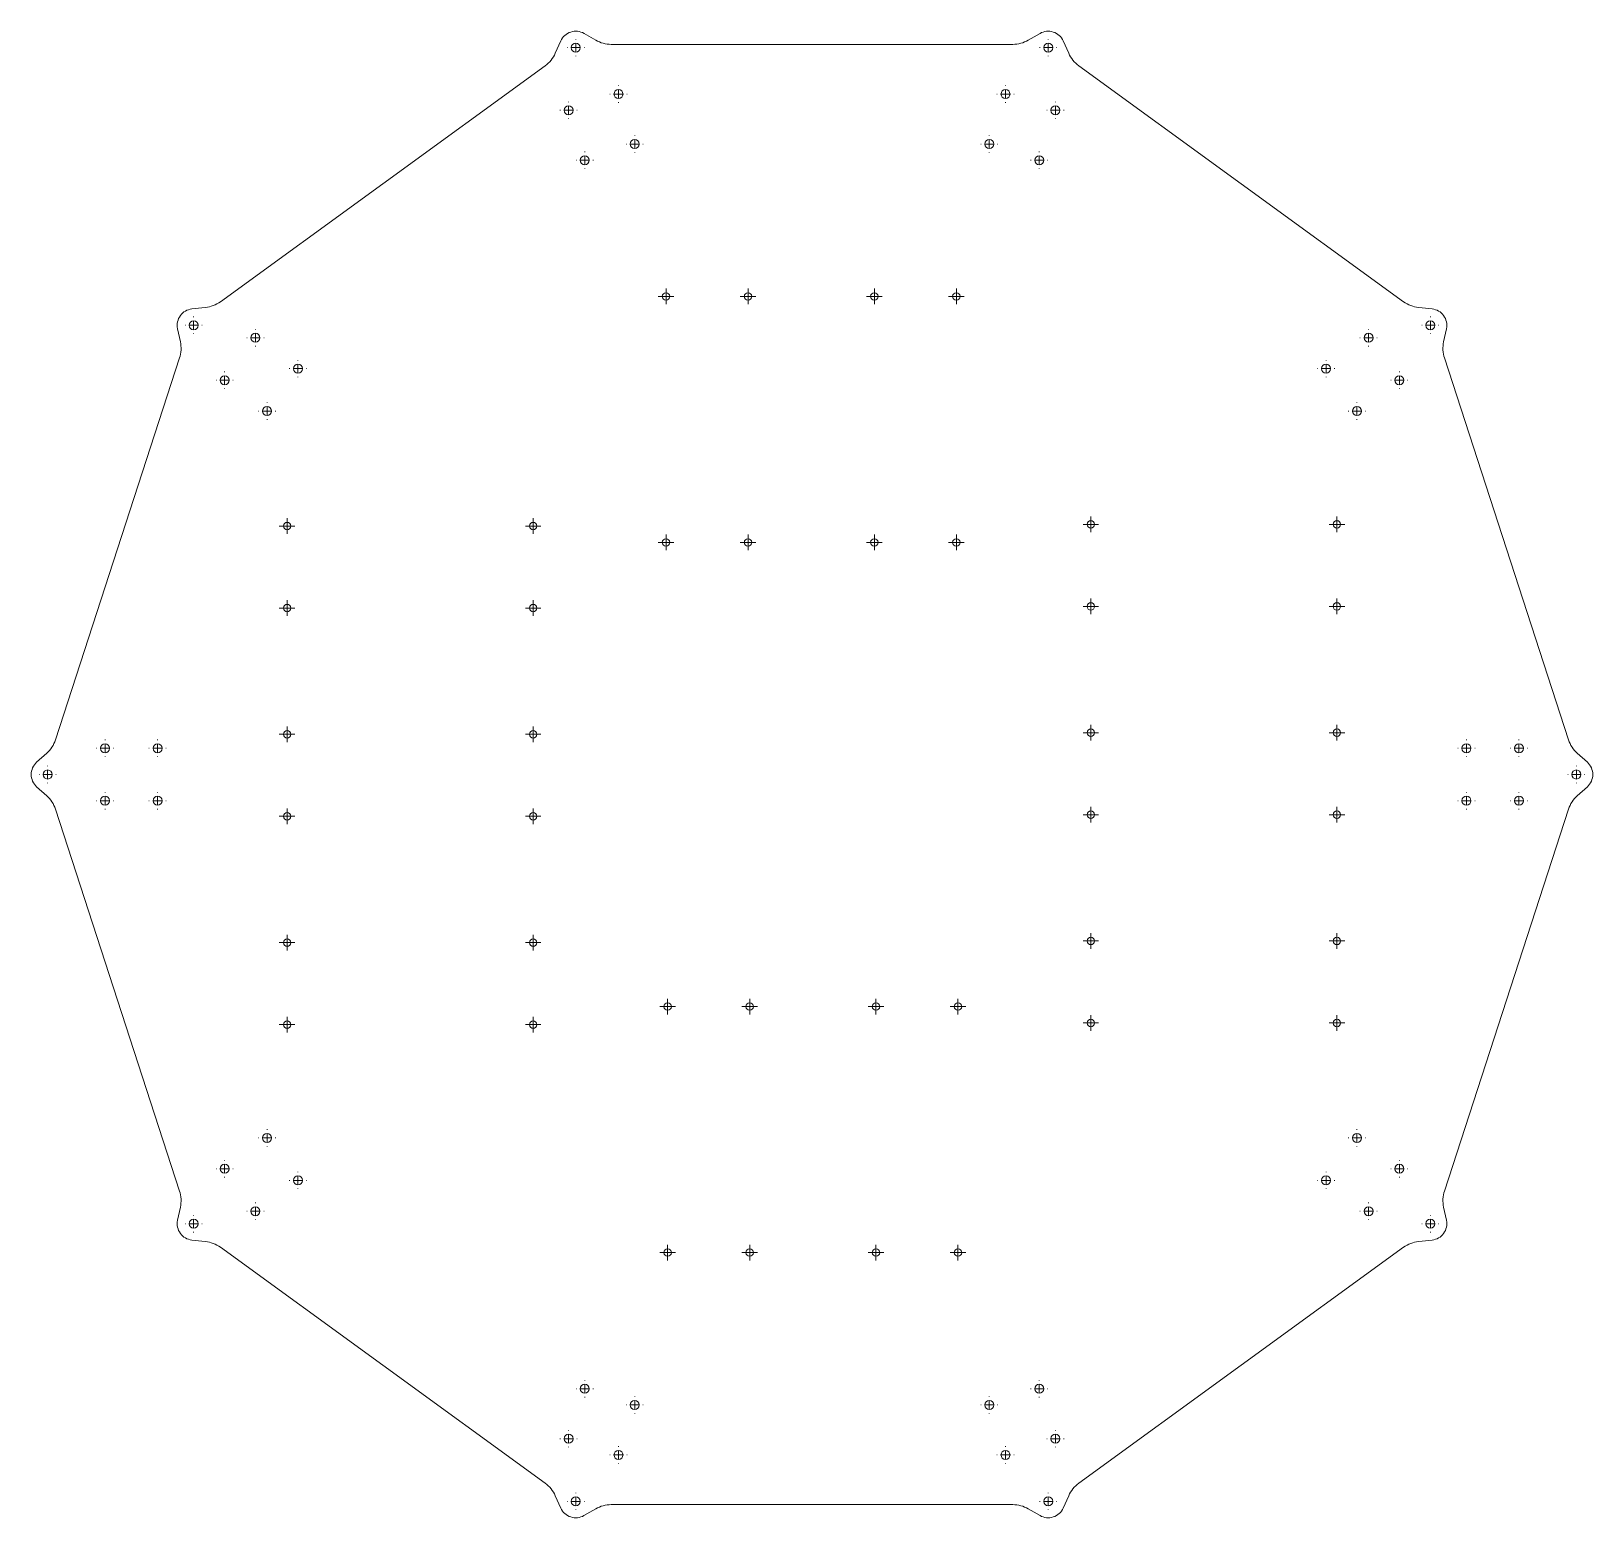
# Model space of a CAD drawing. Header units: millimetres. Extents: x 121 to 1073, y 28 to 935.
import ezdxf

# ---------------------------------------------------------------- set-up
doc = ezdxf.new("R2010")
doc.units = ezdxf.units.MM

# ---------------------------------------------------------------- blocks, each defined once
blk = doc.blocks.new('SW_CENTERMARKSYMBOL_0')
at = {"color": 0, "linetype": 'Continuous', "lineweight": 0}
for p, q in [((-5, 0), (-5.25, 0)), ((0, 0), (-2.5, 0)), ((0, 5), (0, 5.25)), ((0, 0), (0, 2.5)), ((0, 0), (0, -2.5)), ((0, 0), (2.5, 0)), ((5, 0), (5.25, 0)), ((0, -5), (0, -5.25))]:
    blk.add_line(p, q, dxfattribs=at)
blk = doc.blocks.new('SW_CENTERMARKSYMBOL_1')
at = {"color": 0, "linetype": 'Continuous', "lineweight": 0}
for p, q in [((-5, 0), (-5.25, 0)), ((0, 0), (-2.5, 0)), ((0, 5), (0, 5.25)), ((0, 0), (0, 2.5)), ((0, 0), (0, -2.5)), ((0, 0), (2.5, 0)), ((5, 0), (5.25, 0)), ((0, -5), (0, -5.25))]:
    blk.add_line(p, q, dxfattribs=at)
blk = doc.blocks.new('SW_CENTERMARKSYMBOL_2')
at = {"color": 0, "linetype": 'Continuous', "lineweight": 0}
for p, q in [((-5, 0), (-5.25, 0)), ((0, 0), (-2.5, 0)), ((0, 5), (0, 5.25)), ((0, 0), (0, 2.5)), ((0, 0), (0, -2.5)), ((0, 0), (2.5, 0)), ((5, 0), (5.25, 0)), ((0, -5), (0, -5.25))]:
    blk.add_line(p, q, dxfattribs=at)
blk = doc.blocks.new('SW_CENTERMARKSYMBOL_3')
at = {"color": 0, "linetype": 'Continuous', "lineweight": 0}
for p, q in [((-5, 0), (-5.25, 0)), ((0, 0), (-2.5, 0)), ((0, 5), (0, 5.25)), ((0, 0), (0, 2.5)), ((0, 0), (0, -2.5)), ((0, 0), (2.5, 0)), ((5, 0), (5.25, 0)), ((0, -5), (0, -5.25))]:
    blk.add_line(p, q, dxfattribs=at)
blk = doc.blocks.new('SW_CENTERMARKSYMBOL_4')
at = {"color": 0, "linetype": 'Continuous', "lineweight": 0}
for p, q in [((-5, 0), (-5.25, 0)), ((0, 0), (-2.5, 0)), ((0, 5), (0, 5.25)), ((0, 0), (0, 2.5)), ((0, 0), (0, -2.5)), ((0, 0), (2.5, 0)), ((5, 0), (5.25, 0)), ((0, -5), (0, -5.25))]:
    blk.add_line(p, q, dxfattribs=at)
blk = doc.blocks.new('SW_CENTERMARKSYMBOL_5')
at = {"color": 0, "linetype": 'Continuous', "lineweight": 0}
for p, q in [((-5, 0), (-5.25, 0)), ((0, 0), (-2.5, 0)), ((0, 5), (0, 5.25)), ((0, 0), (0, 2.5)), ((0, 0), (0, -2.5)), ((0, 0), (2.5, 0)), ((5, 0), (5.25, 0)), ((0, -5), (0, -5.25))]:
    blk.add_line(p, q, dxfattribs=at)
blk = doc.blocks.new('SW_CENTERMARKSYMBOL_6')
at = {"color": 0, "linetype": 'Continuous', "lineweight": 0}
for p, q in [((-5, 0), (-5.25, 0)), ((0, 0), (-2.5, 0)), ((0, 5), (0, 5.25)), ((0, 0), (0, 2.5)), ((0, 0), (0, -2.5)), ((0, 0), (2.5, 0)), ((5, 0), (5.25, 0)), ((0, -5), (0, -5.25))]:
    blk.add_line(p, q, dxfattribs=at)
blk = doc.blocks.new('SW_CENTERMARKSYMBOL_7')
at = {"color": 0, "linetype": 'Continuous', "lineweight": 0}
for p, q in [((-5, 0), (-5.25, 0)), ((0, 0), (-2.5, 0)), ((0, 5), (0, 5.25)), ((0, 0), (0, 2.5)), ((0, 0), (0, -2.5)), ((0, 0), (2.5, 0)), ((5, 0), (5.25, 0)), ((0, -5), (0, -5.25))]:
    blk.add_line(p, q, dxfattribs=at)
blk = doc.blocks.new('SW_CENTERMARKSYMBOL_8')
at = {"color": 0, "linetype": 'Continuous', "lineweight": 0}
for p, q in [((-5, 0), (-5.25, 0)), ((0, 0), (-2.5, 0)), ((0, 5), (0, 5.25)), ((0, 0), (0, 2.5)), ((0, 0), (0, -2.5)), ((0, 0), (2.5, 0)), ((5, 0), (5.25, 0)), ((0, -5), (0, -5.25))]:
    blk.add_line(p, q, dxfattribs=at)
blk = doc.blocks.new('SW_CENTERMARKSYMBOL_9')
at = {"color": 0, "linetype": 'Continuous', "lineweight": 0}
for p, q in [((-5, 0), (-5.25, 0)), ((0, 0), (-2.5, 0)), ((0, 5), (0, 5.25)), ((0, 0), (0, 2.5)), ((0, 0), (0, -2.5)), ((0, 0), (2.5, 0)), ((5, 0), (5.25, 0)), ((0, -5), (0, -5.25))]:
    blk.add_line(p, q, dxfattribs=at)
blk = doc.blocks.new('SW_CENTERMARKSYMBOL_10')
at = {"color": 0, "linetype": 'Continuous', "lineweight": 0}
for p, q in [((-5, 0), (-5.25, 0)), ((0, 0), (-2.5, 0)), ((0, 5), (0, 5.25)), ((0, 0), (0, 2.5)), ((0, 0), (0, -2.5)), ((0, 0), (2.5, 0)), ((5, 0), (5.25, 0)), ((0, -5), (0, -5.25))]:
    blk.add_line(p, q, dxfattribs=at)
blk = doc.blocks.new('SW_CENTERMARKSYMBOL_11')
at = {"color": 0, "linetype": 'Continuous', "lineweight": 0}
for p, q in [((-5, 0), (-5.25, 0)), ((0, 0), (-2.5, 0)), ((0, 5), (0, 5.25)), ((0, 0), (0, 2.5)), ((0, 0), (0, -2.5)), ((0, 0), (2.5, 0)), ((5, 0), (5.25, 0)), ((0, -5), (0, -5.25))]:
    blk.add_line(p, q, dxfattribs=at)
blk = doc.blocks.new('SW_CENTERMARKSYMBOL_12')
at = {"color": 0, "linetype": 'Continuous', "lineweight": 0}
for p, q in [((-5, 0), (-5.25, 0)), ((0, 0), (-2.5, 0)), ((0, 5), (0, 5.25)), ((0, 0), (0, 2.5)), ((0, 0), (0, -2.5)), ((0, 0), (2.5, 0)), ((5, 0), (5.25, 0)), ((0, -5), (0, -5.25))]:
    blk.add_line(p, q, dxfattribs=at)
blk = doc.blocks.new('SW_CENTERMARKSYMBOL_13')
at = {"color": 0, "linetype": 'Continuous', "lineweight": 0}
for p, q in [((-5, 0), (-5.25, 0)), ((0, 0), (-2.5, 0)), ((0, 5), (0, 5.25)), ((0, 0), (0, 2.5)), ((0, 0), (0, -2.5)), ((0, 0), (2.5, 0)), ((5, 0), (5.25, 0)), ((0, -5), (0, -5.25))]:
    blk.add_line(p, q, dxfattribs=at)
blk = doc.blocks.new('SW_CENTERMARKSYMBOL_14')
at = {"color": 0, "linetype": 'Continuous', "lineweight": 0}
for p, q in [((-5, 0), (-5.25, 0)), ((0, 0), (-2.5, 0)), ((0, 5), (0, 5.25)), ((0, 0), (0, 2.5)), ((0, 0), (0, -2.5)), ((0, 0), (2.5, 0)), ((5, 0), (5.25, 0)), ((0, -5), (0, -5.25))]:
    blk.add_line(p, q, dxfattribs=at)
blk = doc.blocks.new('SW_CENTERMARKSYMBOL_15')
at = {"color": 0, "linetype": 'Continuous', "lineweight": 0}
for p, q in [((-5, 0), (-5.25, 0)), ((0, 0), (-2.5, 0)), ((0, 5), (0, 5.25)), ((0, 0), (0, 2.5)), ((0, 0), (0, -2.5)), ((0, 0), (2.5, 0)), ((5, 0), (5.25, 0)), ((0, -5), (0, -5.25))]:
    blk.add_line(p, q, dxfattribs=at)
blk = doc.blocks.new('SW_CENTERMARKSYMBOL_16')
at = {"color": 0, "linetype": 'Continuous', "lineweight": 0}
for p, q in [((-5, 0), (-5.25, 0)), ((0, 0), (-2.5, 0)), ((0, 5), (0, 5.25)), ((0, 0), (0, 2.5)), ((0, 0), (0, -2.5)), ((0, 0), (2.5, 0)), ((5, 0), (5.25, 0)), ((0, -5), (0, -5.25))]:
    blk.add_line(p, q, dxfattribs=at)
blk = doc.blocks.new('SW_CENTERMARKSYMBOL_17')
at = {"color": 0, "linetype": 'Continuous', "lineweight": 0}
for p, q in [((-5, 0), (-5.25, 0)), ((0, 0), (-2.5, 0)), ((0, 5), (0, 5.25)), ((0, 0), (0, 2.5)), ((0, 0), (0, -2.5)), ((0, 0), (2.5, 0)), ((5, 0), (5.25, 0)), ((0, -5), (0, -5.25))]:
    blk.add_line(p, q, dxfattribs=at)
blk = doc.blocks.new('SW_CENTERMARKSYMBOL_18')
at = {"color": 0, "linetype": 'Continuous', "lineweight": 0}
for p, q in [((-5, 0), (-5.25, 0)), ((0, 0), (-2.5, 0)), ((0, 5), (0, 5.25)), ((0, 0), (0, 2.5)), ((0, 0), (0, -2.5)), ((0, 0), (2.5, 0)), ((5, 0), (5.25, 0)), ((0, -5), (0, -5.25))]:
    blk.add_line(p, q, dxfattribs=at)
blk = doc.blocks.new('SW_CENTERMARKSYMBOL_19')
at = {"color": 0, "linetype": 'Continuous', "lineweight": 0}
for p, q in [((-5, 0), (-5.25, 0)), ((0, 0), (-2.5, 0)), ((0, 5), (0, 5.25)), ((0, 0), (0, 2.5)), ((0, 0), (0, -2.5)), ((0, 0), (2.5, 0)), ((5, 0), (5.25, 0)), ((0, -5), (0, -5.25))]:
    blk.add_line(p, q, dxfattribs=at)
blk = doc.blocks.new('SW_CENTERMARKSYMBOL_20')
at = {"color": 0, "linetype": 'Continuous', "lineweight": 0}
for p, q in [((-5, 0), (-5.25, 0)), ((0, 0), (-2.5, 0)), ((0, 5), (0, 5.25)), ((0, 0), (0, 2.5)), ((0, 0), (0, -2.5)), ((0, 0), (2.5, 0)), ((5, 0), (5.25, 0)), ((0, -5), (0, -5.25))]:
    blk.add_line(p, q, dxfattribs=at)
blk = doc.blocks.new('SW_CENTERMARKSYMBOL_21')
at = {"color": 0, "linetype": 'Continuous', "lineweight": 0}
for p, q in [((-5, 0), (-5.25, 0)), ((0, 0), (-2.5, 0)), ((0, 5), (0, 5.25)), ((0, 0), (0, 2.5)), ((0, 0), (0, -2.5)), ((0, 0), (2.5, 0)), ((5, 0), (5.25, 0)), ((0, -5), (0, -5.25))]:
    blk.add_line(p, q, dxfattribs=at)
blk = doc.blocks.new('SW_CENTERMARKSYMBOL_22')
at = {"color": 0, "linetype": 'Continuous', "lineweight": 0}
for p, q in [((-5, 0), (-5.25, 0)), ((0, 0), (-2.5, 0)), ((0, 5), (0, 5.25)), ((0, 0), (0, 2.5)), ((0, 0), (0, -2.5)), ((0, 0), (2.5, 0)), ((5, 0), (5.25, 0)), ((0, -5), (0, -5.25))]:
    blk.add_line(p, q, dxfattribs=at)
blk = doc.blocks.new('SW_CENTERMARKSYMBOL_23')
at = {"color": 0, "linetype": 'Continuous', "lineweight": 0}
for p, q in [((-5, 0), (-5.25, 0)), ((0, 0), (-2.5, 0)), ((0, 5), (0, 5.25)), ((0, 0), (0, 2.5)), ((0, 0), (0, -2.5)), ((0, 0), (2.5, 0)), ((5, 0), (5.25, 0)), ((0, -5), (0, -5.25))]:
    blk.add_line(p, q, dxfattribs=at)
blk = doc.blocks.new('SW_CENTERMARKSYMBOL_24')
at = {"color": 0, "linetype": 'Continuous', "lineweight": 0}
for p, q in [((-5, 0), (-5.25, 0)), ((0, 0), (-2.5, 0)), ((0, 5), (0, 5.25)), ((0, 0), (0, 2.5)), ((0, 0), (0, -2.5)), ((0, 0), (2.5, 0)), ((5, 0), (5.25, 0)), ((0, -5), (0, -5.25))]:
    blk.add_line(p, q, dxfattribs=at)
blk = doc.blocks.new('SW_CENTERMARKSYMBOL_25')
at = {"color": 0, "linetype": 'Continuous', "lineweight": 0}
for p, q in [((-5, 0), (-5.25, 0)), ((0, 0), (-2.5, 0)), ((0, 5), (0, 5.25)), ((0, 0), (0, 2.5)), ((0, 0), (0, -2.5)), ((0, 0), (2.5, 0)), ((5, 0), (5.25, 0)), ((0, -5), (0, -5.25))]:
    blk.add_line(p, q, dxfattribs=at)
blk = doc.blocks.new('SW_CENTERMARKSYMBOL_26')
at = {"color": 0, "linetype": 'Continuous', "lineweight": 0}
for p, q in [((-5, 0), (-5.25, 0)), ((0, 0), (-2.5, 0)), ((0, 5), (0, 5.25)), ((0, 0), (0, 2.5)), ((0, 0), (0, -2.5)), ((0, 0), (2.5, 0)), ((5, 0), (5.25, 0)), ((0, -5), (0, -5.25))]:
    blk.add_line(p, q, dxfattribs=at)
blk = doc.blocks.new('SW_CENTERMARKSYMBOL_27')
at = {"color": 0, "linetype": 'Continuous', "lineweight": 0}
for p, q in [((-5, 0), (-5.25, 0)), ((0, 0), (-2.5, 0)), ((0, 5), (0, 5.25)), ((0, 0), (0, 2.5)), ((0, 0), (0, -2.5)), ((0, 0), (2.5, 0)), ((5, 0), (5.25, 0)), ((0, -5), (0, -5.25))]:
    blk.add_line(p, q, dxfattribs=at)
blk = doc.blocks.new('SW_CENTERMARKSYMBOL_28')
at = {"color": 0, "linetype": 'Continuous', "lineweight": 0}
for p, q in [((-5, 0), (-5.25, 0)), ((0, 0), (-2.5, 0)), ((0, 5), (0, 5.25)), ((0, 0), (0, 2.5)), ((0, 0), (0, -2.5)), ((0, 0), (2.5, 0)), ((5, 0), (5.25, 0)), ((0, -5), (0, -5.25))]:
    blk.add_line(p, q, dxfattribs=at)
blk = doc.blocks.new('SW_CENTERMARKSYMBOL_29')
at = {"color": 0, "linetype": 'Continuous', "lineweight": 0}
for p, q in [((-5, 0), (-5.25, 0)), ((0, 0), (-2.5, 0)), ((0, 5), (0, 5.25)), ((0, 0), (0, 2.5)), ((0, 0), (0, -2.5)), ((0, 0), (2.5, 0)), ((5, 0), (5.25, 0)), ((0, -5), (0, -5.25))]:
    blk.add_line(p, q, dxfattribs=at)
blk = doc.blocks.new('SW_CENTERMARKSYMBOL_30')
at = {"color": 0, "linetype": 'Continuous', "lineweight": 0}
for p, q in [((-5, 0), (-5.25, 0)), ((0, 0), (-2.5, 0)), ((0, 5), (0, 5.25)), ((0, 0), (0, 2.5)), ((0, 0), (0, -2.5)), ((0, 0), (2.5, 0)), ((5, 0), (5.25, 0)), ((0, -5), (0, -5.25))]:
    blk.add_line(p, q, dxfattribs=at)
blk = doc.blocks.new('SW_CENTERMARKSYMBOL_31')
at = {"color": 0, "linetype": 'Continuous', "lineweight": 0}
for p, q in [((-5, 0), (-5.25, 0)), ((0, 0), (-2.5, 0)), ((0, 5), (0, 5.25)), ((0, 0), (0, 2.5)), ((0, 0), (0, -2.5)), ((0, 0), (2.5, 0)), ((5, 0), (5.25, 0)), ((0, -5), (0, -5.25))]:
    blk.add_line(p, q, dxfattribs=at)
blk = doc.blocks.new('SW_CENTERMARKSYMBOL_32')
at = {"color": 0, "linetype": 'Continuous', "lineweight": 0}
for p, q in [((-5, 0), (-5.25, 0)), ((0, 0), (-2.5, 0)), ((0, 5), (0, 5.25)), ((0, 0), (0, 2.5)), ((0, 0), (0, -2.5)), ((0, 0), (2.5, 0)), ((5, 0), (5.25, 0)), ((0, -5), (0, -5.25))]:
    blk.add_line(p, q, dxfattribs=at)
blk = doc.blocks.new('SW_CENTERMARKSYMBOL_33')
at = {"color": 0, "linetype": 'Continuous', "lineweight": 0}
for p, q in [((-5, 0), (-5.25, 0)), ((0, 0), (-2.5, 0)), ((0, 5), (0, 5.25)), ((0, 0), (0, 2.5)), ((0, 0), (0, -2.5)), ((0, 0), (2.5, 0)), ((5, 0), (5.25, 0)), ((0, -5), (0, -5.25))]:
    blk.add_line(p, q, dxfattribs=at)
blk = doc.blocks.new('SW_CENTERMARKSYMBOL_34')
at = {"color": 0, "linetype": 'Continuous', "lineweight": 0}
for p, q in [((-5, 0), (-5.25, 0)), ((0, 0), (-2.5, 0)), ((0, 5), (0, 5.25)), ((0, 0), (0, 2.5)), ((0, 0), (0, -2.5)), ((0, 0), (2.5, 0)), ((5, 0), (5.25, 0)), ((0, -5), (0, -5.25))]:
    blk.add_line(p, q, dxfattribs=at)
blk = doc.blocks.new('SW_CENTERMARKSYMBOL_35')
at = {"color": 0, "linetype": 'Continuous', "lineweight": 0}
for p, q in [((-5, 0), (-5.25, 0)), ((0, 0), (-2.5, 0)), ((0, 5), (0, 5.25)), ((0, 0), (0, 2.5)), ((0, 0), (0, -2.5)), ((0, 0), (2.5, 0)), ((5, 0), (5.25, 0)), ((0, -5), (0, -5.25))]:
    blk.add_line(p, q, dxfattribs=at)
blk = doc.blocks.new('SW_CENTERMARKSYMBOL_36')
at = {"color": 0, "linetype": 'Continuous', "lineweight": 0}
for p, q in [((-5, 0), (-5.25, 0)), ((0, 0), (-2.5, 0)), ((0, 5), (0, 5.25)), ((0, 0), (0, 2.5)), ((0, 0), (0, -2.5)), ((0, 0), (2.5, 0)), ((5, 0), (5.25, 0)), ((0, -5), (0, -5.25))]:
    blk.add_line(p, q, dxfattribs=at)
blk = doc.blocks.new('SW_CENTERMARKSYMBOL_37')
at = {"color": 0, "linetype": 'Continuous', "lineweight": 0}
for p, q in [((-5, 0), (-5.25, 0)), ((0, 0), (-2.5, 0)), ((0, 5), (0, 5.25)), ((0, 0), (0, 2.5)), ((0, 0), (0, -2.5)), ((0, 0), (2.5, 0)), ((5, 0), (5.25, 0)), ((0, -5), (0, -5.25))]:
    blk.add_line(p, q, dxfattribs=at)
blk = doc.blocks.new('SW_CENTERMARKSYMBOL_38')
at = {"color": 0, "linetype": 'Continuous', "lineweight": 0}
for p, q in [((-5, 0), (-5.25, 0)), ((0, 0), (-2.5, 0)), ((0, 5), (0, 5.25)), ((0, 0), (0, 2.5)), ((0, 0), (0, -2.5)), ((0, 0), (2.5, 0)), ((5, 0), (5.25, 0)), ((0, -5), (0, -5.25))]:
    blk.add_line(p, q, dxfattribs=at)
blk = doc.blocks.new('SW_CENTERMARKSYMBOL_39')
at = {"color": 0, "linetype": 'Continuous', "lineweight": 0}
for p, q in [((-5, 0), (-5.25, 0)), ((0, 0), (-2.5, 0)), ((0, 5), (0, 5.25)), ((0, 0), (0, 2.5)), ((0, 0), (0, -2.5)), ((0, 0), (2.5, 0)), ((5, 0), (5.25, 0)), ((0, -5), (0, -5.25))]:
    blk.add_line(p, q, dxfattribs=at)
blk = doc.blocks.new('SW_CENTERMARKSYMBOL_40')
at = {"color": 0, "linetype": 'Continuous', "lineweight": 0}
for p, q in [((-5, 0), (-5.25, 0)), ((0, 0), (-2.5, 0)), ((0, 5), (0, 5.25)), ((0, 0), (0, 2.5)), ((0, 0), (0, -2.5)), ((0, 0), (2.5, 0)), ((5, 0), (5.25, 0)), ((0, -5), (0, -5.25))]:
    blk.add_line(p, q, dxfattribs=at)
blk = doc.blocks.new('SW_CENTERMARKSYMBOL_41')
at = {"color": 0, "linetype": 'Continuous', "lineweight": 0}
for p, q in [((-5, 0), (-5.25, 0)), ((0, 0), (-2.5, 0)), ((0, 5), (0, 5.25)), ((0, 0), (0, 2.5)), ((0, 0), (0, -2.5)), ((0, 0), (2.5, 0)), ((5, 0), (5.25, 0)), ((0, -5), (0, -5.25))]:
    blk.add_line(p, q, dxfattribs=at)
blk = doc.blocks.new('SW_CENTERMARKSYMBOL_42')
at = {"color": 0, "linetype": 'Continuous', "lineweight": 0}
for p, q in [((-5, 0), (-5.25, 0)), ((0, 0), (-2.5, 0)), ((0, 5), (0, 5.25)), ((0, 0), (0, 2.5)), ((0, 0), (0, -2.5)), ((0, 0), (2.5, 0)), ((5, 0), (5.25, 0)), ((0, -5), (0, -5.25))]:
    blk.add_line(p, q, dxfattribs=at)
blk = doc.blocks.new('SW_CENTERMARKSYMBOL_43')
at = {"color": 0, "linetype": 'Continuous', "lineweight": 0}
for p, q in [((-5, 0), (-5.25, 0)), ((0, 0), (-2.5, 0)), ((0, 5), (0, 5.25)), ((0, 0), (0, 2.5)), ((0, 0), (0, -2.5)), ((0, 0), (2.5, 0)), ((5, 0), (5.25, 0)), ((0, -5), (0, -5.25))]:
    blk.add_line(p, q, dxfattribs=at)
blk = doc.blocks.new('SW_CENTERMARKSYMBOL_44')
at = {"color": 0, "linetype": 'Continuous', "lineweight": 0}
for p, q in [((-5, 0), (-5.25, 0)), ((0, 0), (-2.5, 0)), ((0, 5), (0, 5.25)), ((0, 0), (0, 2.5)), ((0, 0), (0, -2.5)), ((0, 0), (2.5, 0)), ((5, 0), (5.25, 0)), ((0, -5), (0, -5.25))]:
    blk.add_line(p, q, dxfattribs=at)
blk = doc.blocks.new('SW_CENTERMARKSYMBOL_45')
at = {"color": 0, "linetype": 'Continuous', "lineweight": 0}
for p, q in [((-5, 0), (-5.25, 0)), ((0, 0), (-2.5, 0)), ((0, 5), (0, 5.25)), ((0, 0), (0, 2.5)), ((0, 0), (0, -2.5)), ((0, 0), (2.5, 0)), ((5, 0), (5.25, 0)), ((0, -5), (0, -5.25))]:
    blk.add_line(p, q, dxfattribs=at)
blk = doc.blocks.new('SW_CENTERMARKSYMBOL_46')
at = {"color": 0, "linetype": 'Continuous', "lineweight": 0}
for p, q in [((-5, 0), (-5.25, 0)), ((0, 0), (-2.5, 0)), ((0, 5), (0, 5.25)), ((0, 0), (0, 2.5)), ((0, 0), (0, -2.5)), ((0, 0), (2.5, 0)), ((5, 0), (5.25, 0)), ((0, -5), (0, -5.25))]:
    blk.add_line(p, q, dxfattribs=at)
blk = doc.blocks.new('SW_CENTERMARKSYMBOL_47')
at = {"color": 0, "linetype": 'Continuous', "lineweight": 0}
for p, q in [((-5, 0), (-5.25, 0)), ((0, 0), (-2.5, 0)), ((0, 5), (0, 5.25)), ((0, 0), (0, 2.5)), ((0, 0), (0, -2.5)), ((0, 0), (2.5, 0)), ((5, 0), (5.25, 0)), ((0, -5), (0, -5.25))]:
    blk.add_line(p, q, dxfattribs=at)
blk = doc.blocks.new('SW_CENTERMARKSYMBOL_48')
at = {"color": 0, "linetype": 'Continuous', "lineweight": 0}
for p, q in [((-5, 0), (-5.25, 0)), ((0, 0), (-2.5, 0)), ((0, 5), (0, 5.25)), ((0, 0), (0, 2.5)), ((0, 0), (0, -2.5)), ((0, 0), (2.5, 0)), ((5, 0), (5.25, 0)), ((0, -5), (0, -5.25))]:
    blk.add_line(p, q, dxfattribs=at)
blk = doc.blocks.new('SW_CENTERMARKSYMBOL_49')
at = {"color": 0, "linetype": 'Continuous', "lineweight": 0}
for p, q in [((-5, 0), (-5.25, 0)), ((0, 0), (-2.5, 0)), ((0, 5), (0, 5.25)), ((0, 0), (0, 2.5)), ((0, 0), (0, -2.5)), ((0, 0), (2.5, 0)), ((5, 0), (5.25, 0)), ((0, -5), (0, -5.25))]:
    blk.add_line(p, q, dxfattribs=at)
blk = doc.blocks.new('SW_CENTERMARKSYMBOL_50')
at = {"color": 0, "linetype": 'Continuous', "lineweight": 0}
for p, q in [((-2.5, 0), (-4.75, 0)), ((0, 0), (-2.5, 0)), ((0, 2.5), (0, 4.75)), ((0, 0), (0, 2.5)), ((0, 0), (0, -2.5)), ((0, 0), (2.5, 0)), ((2.5, 0), (4.75, 0)), ((0, -2.5), (0, -4.75))]:
    blk.add_line(p, q, dxfattribs=at)
blk = doc.blocks.new('SW_CENTERMARKSYMBOL_51')
at = {"color": 0, "linetype": 'Continuous', "lineweight": 0}
for p, q in [((-2.5, 0), (-4.75, 0)), ((0, 0), (-2.5, 0)), ((0, 2.5), (0, 4.75)), ((0, 0), (0, 2.5)), ((0, 0), (0, -2.5)), ((0, 0), (2.5, 0)), ((2.5, 0), (4.75, 0)), ((0, -2.5), (0, -4.75))]:
    blk.add_line(p, q, dxfattribs=at)
blk = doc.blocks.new('SW_CENTERMARKSYMBOL_52')
at = {"color": 0, "linetype": 'Continuous', "lineweight": 0}
for p, q in [((-2.5, 0), (-4.75, 0)), ((0, 0), (-2.5, 0)), ((0, 2.5), (0, 4.75)), ((0, 0), (0, 2.5)), ((0, 0), (0, -2.5)), ((0, 0), (2.5, 0)), ((2.5, 0), (4.75, 0)), ((0, -2.5), (0, -4.75))]:
    blk.add_line(p, q, dxfattribs=at)
blk = doc.blocks.new('SW_CENTERMARKSYMBOL_53')
at = {"color": 0, "linetype": 'Continuous', "lineweight": 0}
for p, q in [((-2.5, 0), (-4.75, 0)), ((0, 0), (-2.5, 0)), ((0, 2.5), (0, 4.75)), ((0, 0), (0, 2.5)), ((0, 0), (0, -2.5)), ((0, 0), (2.5, 0)), ((2.5, 0), (4.75, 0)), ((0, -2.5), (0, -4.75))]:
    blk.add_line(p, q, dxfattribs=at)
blk = doc.blocks.new('SW_CENTERMARKSYMBOL_54')
at = {"color": 0, "linetype": 'Continuous', "lineweight": 0}
for p, q in [((-2.5, 0), (-4.75, 0)), ((0, 0), (-2.5, 0)), ((0, 2.5), (0, 4.75)), ((0, 0), (0, 2.5)), ((0, 0), (0, -2.5)), ((0, 0), (2.5, 0)), ((2.5, 0), (4.75, 0)), ((0, -2.5), (0, -4.75))]:
    blk.add_line(p, q, dxfattribs=at)
blk = doc.blocks.new('SW_CENTERMARKSYMBOL_55')
at = {"color": 0, "linetype": 'Continuous', "lineweight": 0}
for p, q in [((-2.5, 0), (-4.75, 0)), ((0, 0), (-2.5, 0)), ((0, 2.5), (0, 4.75)), ((0, 0), (0, 2.5)), ((0, 0), (0, -2.5)), ((0, 0), (2.5, 0)), ((2.5, 0), (4.75, 0)), ((0, -2.5), (0, -4.75))]:
    blk.add_line(p, q, dxfattribs=at)
blk = doc.blocks.new('SW_CENTERMARKSYMBOL_56')
at = {"color": 0, "linetype": 'Continuous', "lineweight": 0}
for p, q in [((-2.5, 0), (-4.75, 0)), ((0, 0), (-2.5, 0)), ((0, 2.5), (0, 4.75)), ((0, 0), (0, 2.5)), ((0, 0), (0, -2.5)), ((0, 0), (2.5, 0)), ((2.5, 0), (4.75, 0)), ((0, -2.5), (0, -4.75))]:
    blk.add_line(p, q, dxfattribs=at)
blk = doc.blocks.new('SW_CENTERMARKSYMBOL_57')
at = {"color": 0, "linetype": 'Continuous', "lineweight": 0}
for p, q in [((-2.5, 0), (-4.75, 0)), ((0, 0), (-2.5, 0)), ((0, 2.5), (0, 4.75)), ((0, 0), (0, 2.5)), ((0, 0), (0, -2.5)), ((0, 0), (2.5, 0)), ((2.5, 0), (4.75, 0)), ((0, -2.5), (0, -4.75))]:
    blk.add_line(p, q, dxfattribs=at)
blk = doc.blocks.new('SW_CENTERMARKSYMBOL_58')
at = {"color": 0, "linetype": 'Continuous', "lineweight": 0}
for p, q in [((-2.5, 0), (-4.75, 0)), ((0, 0), (-2.5, 0)), ((0, 2.5), (0, 4.75)), ((0, 0), (0, 2.5)), ((0, 0), (0, -2.5)), ((0, 0), (2.5, 0)), ((2.5, 0), (4.75, 0)), ((0, -2.5), (0, -4.75))]:
    blk.add_line(p, q, dxfattribs=at)
blk = doc.blocks.new('SW_CENTERMARKSYMBOL_59')
at = {"color": 0, "linetype": 'Continuous', "lineweight": 0}
for p, q in [((-2.5, 0), (-4.75, 0)), ((0, 0), (-2.5, 0)), ((0, 2.5), (0, 4.75)), ((0, 0), (0, 2.5)), ((0, 0), (0, -2.5)), ((0, 0), (2.5, 0)), ((2.5, 0), (4.75, 0)), ((0, -2.5), (0, -4.75))]:
    blk.add_line(p, q, dxfattribs=at)
blk = doc.blocks.new('SW_CENTERMARKSYMBOL_60')
at = {"color": 0, "linetype": 'Continuous', "lineweight": 0}
for p, q in [((-2.5, 0), (-4.75, 0)), ((0, 0), (-2.5, 0)), ((0, 2.5), (0, 4.75)), ((0, 0), (0, 2.5)), ((0, 0), (0, -2.5)), ((0, 0), (2.5, 0)), ((2.5, 0), (4.75, 0)), ((0, -2.5), (0, -4.75))]:
    blk.add_line(p, q, dxfattribs=at)
blk = doc.blocks.new('SW_CENTERMARKSYMBOL_61')
at = {"color": 0, "linetype": 'Continuous', "lineweight": 0}
for p, q in [((-2.5, 0), (-4.75, 0)), ((0, 0), (-2.5, 0)), ((0, 2.5), (0, 4.75)), ((0, 0), (0, 2.5)), ((0, 0), (0, -2.5)), ((0, 0), (2.5, 0)), ((2.5, 0), (4.75, 0)), ((0, -2.5), (0, -4.75))]:
    blk.add_line(p, q, dxfattribs=at)
blk = doc.blocks.new('SW_CENTERMARKSYMBOL_62')
at = {"color": 0, "linetype": 'Continuous', "lineweight": 0}
for p, q in [((-2.5, 0), (-4.75, 0)), ((0, 0), (-2.5, 0)), ((0, 2.5), (0, 4.75)), ((0, 0), (0, 2.5)), ((0, 0), (0, -2.5)), ((0, 0), (2.5, 0)), ((2.5, 0), (4.75, 0)), ((0, -2.5), (0, -4.75))]:
    blk.add_line(p, q, dxfattribs=at)
blk = doc.blocks.new('SW_CENTERMARKSYMBOL_63')
at = {"color": 0, "linetype": 'Continuous', "lineweight": 0}
for p, q in [((-2.5, 0), (-4.75, 0)), ((0, 0), (-2.5, 0)), ((0, 2.5), (0, 4.75)), ((0, 0), (0, 2.5)), ((0, 0), (0, -2.5)), ((0, 0), (2.5, 0)), ((2.5, 0), (4.75, 0)), ((0, -2.5), (0, -4.75))]:
    blk.add_line(p, q, dxfattribs=at)
blk = doc.blocks.new('SW_CENTERMARKSYMBOL_64')
at = {"color": 0, "linetype": 'Continuous', "lineweight": 0}
for p, q in [((-2.5, 0), (-4.75, 0)), ((0, 0), (-2.5, 0)), ((0, 2.5), (0, 4.75)), ((0, 0), (0, 2.5)), ((0, 0), (0, -2.5)), ((0, 0), (2.5, 0)), ((2.5, 0), (4.75, 0)), ((0, -2.5), (0, -4.75))]:
    blk.add_line(p, q, dxfattribs=at)
blk = doc.blocks.new('SW_CENTERMARKSYMBOL_65')
at = {"color": 0, "linetype": 'Continuous', "lineweight": 0}
for p, q in [((-2.5, 0), (-4.75, 0)), ((0, 0), (-2.5, 0)), ((0, 2.5), (0, 4.75)), ((0, 0), (0, 2.5)), ((0, 0), (0, -2.5)), ((0, 0), (2.5, 0)), ((2.5, 0), (4.75, 0)), ((0, -2.5), (0, -4.75))]:
    blk.add_line(p, q, dxfattribs=at)
blk = doc.blocks.new('SW_CENTERMARKSYMBOL_66')
at = {"color": 0, "linetype": 'Continuous', "lineweight": 0}
for p, q in [((-2.5, 0), (-4.75, 0)), ((0, 0), (-2.5, 0)), ((0, 2.5), (0, 4.75)), ((0, 0), (0, 2.5)), ((0, 0), (0, -2.5)), ((0, 0), (2.5, 0)), ((2.5, 0), (4.75, 0)), ((0, -2.5), (0, -4.75))]:
    blk.add_line(p, q, dxfattribs=at)
blk = doc.blocks.new('SW_CENTERMARKSYMBOL_67')
at = {"color": 0, "linetype": 'Continuous', "lineweight": 0}
for p, q in [((-2.5, 0), (-4.75, 0)), ((0, 0), (-2.5, 0)), ((0, 2.5), (0, 4.75)), ((0, 0), (0, 2.5)), ((0, 0), (0, -2.5)), ((0, 0), (2.5, 0)), ((2.5, 0), (4.75, 0)), ((0, -2.5), (0, -4.75))]:
    blk.add_line(p, q, dxfattribs=at)
blk = doc.blocks.new('SW_CENTERMARKSYMBOL_68')
at = {"color": 0, "linetype": 'Continuous', "lineweight": 0}
for p, q in [((-2.5, 0), (-4.75, 0)), ((0, 0), (-2.5, 0)), ((0, 2.5), (0, 4.75)), ((0, 0), (0, 2.5)), ((0, 0), (0, -2.5)), ((0, 0), (2.5, 0)), ((2.5, 0), (4.75, 0)), ((0, -2.5), (0, -4.75))]:
    blk.add_line(p, q, dxfattribs=at)
blk = doc.blocks.new('SW_CENTERMARKSYMBOL_69')
at = {"color": 0, "linetype": 'Continuous', "lineweight": 0}
for p, q in [((-2.5, 0), (-4.75, 0)), ((0, 0), (-2.5, 0)), ((0, 2.5), (0, 4.75)), ((0, 0), (0, 2.5)), ((0, 0), (0, -2.5)), ((0, 0), (2.5, 0)), ((2.5, 0), (4.75, 0)), ((0, -2.5), (0, -4.75))]:
    blk.add_line(p, q, dxfattribs=at)
blk = doc.blocks.new('SW_CENTERMARKSYMBOL_70')
at = {"color": 0, "linetype": 'Continuous', "lineweight": 0}
for p, q in [((-2.5, 0), (-4.75, 0)), ((0, 0), (-2.5, 0)), ((0, 2.5), (0, 4.75)), ((0, 0), (0, 2.5)), ((0, 0), (0, -2.5)), ((0, 0), (2.5, 0)), ((2.5, 0), (4.75, 0)), ((0, -2.5), (0, -4.75))]:
    blk.add_line(p, q, dxfattribs=at)
blk = doc.blocks.new('SW_CENTERMARKSYMBOL_71')
at = {"color": 0, "linetype": 'Continuous', "lineweight": 0}
for p, q in [((-2.5, 0), (-4.75, 0)), ((0, 0), (-2.5, 0)), ((0, 2.5), (0, 4.75)), ((0, 0), (0, 2.5)), ((0, 0), (0, -2.5)), ((0, 0), (2.5, 0)), ((2.5, 0), (4.75, 0)), ((0, -2.5), (0, -4.75))]:
    blk.add_line(p, q, dxfattribs=at)
blk = doc.blocks.new('SW_CENTERMARKSYMBOL_72')
at = {"color": 0, "linetype": 'Continuous', "lineweight": 0}
for p, q in [((-2.5, 0), (-4.75, 0)), ((0, 0), (-2.5, 0)), ((0, 2.5), (0, 4.75)), ((0, 0), (0, 2.5)), ((0, 0), (0, -2.5)), ((0, 0), (2.5, 0)), ((2.5, 0), (4.75, 0)), ((0, -2.5), (0, -4.75))]:
    blk.add_line(p, q, dxfattribs=at)
blk = doc.blocks.new('SW_CENTERMARKSYMBOL_73')
at = {"color": 0, "linetype": 'Continuous', "lineweight": 0}
for p, q in [((-2.5, 0), (-4.75, 0)), ((0, 0), (-2.5, 0)), ((0, 2.5), (0, 4.75)), ((0, 0), (0, 2.5)), ((0, 0), (0, -2.5)), ((0, 0), (2.5, 0)), ((2.5, 0), (4.75, 0)), ((0, -2.5), (0, -4.75))]:
    blk.add_line(p, q, dxfattribs=at)
blk = doc.blocks.new('SW_CENTERMARKSYMBOL_74')
at = {"color": 0, "linetype": 'Continuous', "lineweight": 0}
for p, q in [((-2.5, 0), (-4.75, 0)), ((0, 0), (-2.5, 0)), ((0, 2.5), (0, 4.75)), ((0, 0), (0, 2.5)), ((0, 0), (0, -2.5)), ((0, 0), (2.5, 0)), ((2.5, 0), (4.75, 0)), ((0, -2.5), (0, -4.75))]:
    blk.add_line(p, q, dxfattribs=at)
blk = doc.blocks.new('SW_CENTERMARKSYMBOL_75')
at = {"color": 0, "linetype": 'Continuous', "lineweight": 0}
for p, q in [((-2.5, 0), (-4.75, 0)), ((0, 0), (-2.5, 0)), ((0, 2.5), (0, 4.75)), ((0, 0), (0, 2.5)), ((0, 0), (0, -2.5)), ((0, 0), (2.5, 0)), ((2.5, 0), (4.75, 0)), ((0, -2.5), (0, -4.75))]:
    blk.add_line(p, q, dxfattribs=at)
blk = doc.blocks.new('SW_CENTERMARKSYMBOL_76')
at = {"color": 0, "linetype": 'Continuous', "lineweight": 0}
for p, q in [((-2.5, 0), (-4.75, 0)), ((0, 0), (-2.5, 0)), ((0, 2.5), (0, 4.75)), ((0, 0), (0, 2.5)), ((0, 0), (0, -2.5)), ((0, 0), (2.5, 0)), ((2.5, 0), (4.75, 0)), ((0, -2.5), (0, -4.75))]:
    blk.add_line(p, q, dxfattribs=at)
blk = doc.blocks.new('SW_CENTERMARKSYMBOL_77')
at = {"color": 0, "linetype": 'Continuous', "lineweight": 0}
for p, q in [((-2.5, 0), (-4.75, 0)), ((0, 0), (-2.5, 0)), ((0, 2.5), (0, 4.75)), ((0, 0), (0, 2.5)), ((0, 0), (0, -2.5)), ((0, 0), (2.5, 0)), ((2.5, 0), (4.75, 0)), ((0, -2.5), (0, -4.75))]:
    blk.add_line(p, q, dxfattribs=at)
blk = doc.blocks.new('SW_CENTERMARKSYMBOL_78')
at = {"color": 0, "linetype": 'Continuous', "lineweight": 0}
for p, q in [((-2.5, 0), (-4.75, 0)), ((0, 0), (-2.5, 0)), ((0, 2.5), (0, 4.75)), ((0, 0), (0, 2.5)), ((0, 0), (0, -2.5)), ((0, 0), (2.5, 0)), ((2.5, 0), (4.75, 0)), ((0, -2.5), (0, -4.75))]:
    blk.add_line(p, q, dxfattribs=at)
blk = doc.blocks.new('SW_CENTERMARKSYMBOL_79')
at = {"color": 0, "linetype": 'Continuous', "lineweight": 0}
for p, q in [((-2.5, 0), (-4.75, 0)), ((0, 0), (-2.5, 0)), ((0, 2.5), (0, 4.75)), ((0, 0), (0, 2.5)), ((0, 0), (0, -2.5)), ((0, 0), (2.5, 0)), ((2.5, 0), (4.75, 0)), ((0, -2.5), (0, -4.75))]:
    blk.add_line(p, q, dxfattribs=at)
blk = doc.blocks.new('SW_CENTERMARKSYMBOL_80')
at = {"color": 0, "linetype": 'Continuous', "lineweight": 0}
for p, q in [((-2.5, 0), (-4.75, 0)), ((0, 0), (-2.5, 0)), ((0, 2.5), (0, 4.75)), ((0, 0), (0, 2.5)), ((0, 0), (0, -2.5)), ((0, 0), (2.5, 0)), ((2.5, 0), (4.75, 0)), ((0, -2.5), (0, -4.75))]:
    blk.add_line(p, q, dxfattribs=at)
blk = doc.blocks.new('SW_CENTERMARKSYMBOL_81')
at = {"color": 0, "linetype": 'Continuous', "lineweight": 0}
for p, q in [((-2.5, 0), (-4.75, 0)), ((0, 0), (-2.5, 0)), ((0, 2.5), (0, 4.75)), ((0, 0), (0, 2.5)), ((0, 0), (0, -2.5)), ((0, 0), (2.5, 0)), ((2.5, 0), (4.75, 0)), ((0, -2.5), (0, -4.75))]:
    blk.add_line(p, q, dxfattribs=at)
blk = doc.blocks.new('SW_CENTERMARKSYMBOL_82')
at = {"color": 0, "linetype": 'Continuous', "lineweight": 0}
for p, q in [((-2.5, 0), (-4.75, 0)), ((0, 0), (-2.5, 0)), ((0, 2.5), (0, 4.75)), ((0, 0), (0, 2.5)), ((0, 0), (0, -2.5)), ((0, 0), (2.5, 0)), ((2.5, 0), (4.75, 0)), ((0, -2.5), (0, -4.75))]:
    blk.add_line(p, q, dxfattribs=at)
blk = doc.blocks.new('SW_CENTERMARKSYMBOL_83')
at = {"color": 0, "linetype": 'Continuous', "lineweight": 0}
for p, q in [((-2.5, 0), (-4.75, 0)), ((0, 0), (-2.5, 0)), ((0, 2.5), (0, 4.75)), ((0, 0), (0, 2.5)), ((0, 0), (0, -2.5)), ((0, 0), (2.5, 0)), ((2.5, 0), (4.75, 0)), ((0, -2.5), (0, -4.75))]:
    blk.add_line(p, q, dxfattribs=at)
blk = doc.blocks.new('SW_CENTERMARKSYMBOL_84')
at = {"color": 0, "linetype": 'Continuous', "lineweight": 0}
for p, q in [((-2.5, 0), (-4.75, 0)), ((0, 0), (-2.5, 0)), ((0, 2.5), (0, 4.75)), ((0, 0), (0, 2.5)), ((0, 0), (0, -2.5)), ((0, 0), (2.5, 0)), ((2.5, 0), (4.75, 0)), ((0, -2.5), (0, -4.75))]:
    blk.add_line(p, q, dxfattribs=at)
blk = doc.blocks.new('SW_CENTERMARKSYMBOL_85')
at = {"color": 0, "linetype": 'Continuous', "lineweight": 0}
for p, q in [((-2.5, 0), (-4.75, 0)), ((0, 0), (-2.5, 0)), ((0, 2.5), (0, 4.75)), ((0, 0), (0, 2.5)), ((0, 0), (0, -2.5)), ((0, 0), (2.5, 0)), ((2.5, 0), (4.75, 0)), ((0, -2.5), (0, -4.75))]:
    blk.add_line(p, q, dxfattribs=at)
blk = doc.blocks.new('SW_CENTERMARKSYMBOL_86')
at = {"color": 0, "linetype": 'Continuous', "lineweight": 0}
for p, q in [((-2.5, 0), (-4.75, 0)), ((0, 0), (-2.5, 0)), ((0, 2.5), (0, 4.75)), ((0, 0), (0, 2.5)), ((0, 0), (0, -2.5)), ((0, 0), (2.5, 0)), ((2.5, 0), (4.75, 0)), ((0, -2.5), (0, -4.75))]:
    blk.add_line(p, q, dxfattribs=at)
blk = doc.blocks.new('SW_CENTERMARKSYMBOL_87')
at = {"color": 0, "linetype": 'Continuous', "lineweight": 0}
for p, q in [((-2.5, 0), (-4.75, 0)), ((0, 0), (-2.5, 0)), ((0, 2.5), (0, 4.75)), ((0, 0), (0, 2.5)), ((0, 0), (0, -2.5)), ((0, 0), (2.5, 0)), ((2.5, 0), (4.75, 0)), ((0, -2.5), (0, -4.75))]:
    blk.add_line(p, q, dxfattribs=at)
blk = doc.blocks.new('SW_CENTERMARKSYMBOL_88')
at = {"color": 0, "linetype": 'Continuous', "lineweight": 0}
for p, q in [((-2.5, 0), (-4.75, 0)), ((0, 0), (-2.5, 0)), ((0, 2.5), (0, 4.75)), ((0, 0), (0, 2.5)), ((0, 0), (0, -2.5)), ((0, 0), (2.5, 0)), ((2.5, 0), (4.75, 0)), ((0, -2.5), (0, -4.75))]:
    blk.add_line(p, q, dxfattribs=at)
blk = doc.blocks.new('SW_CENTERMARKSYMBOL_89')
at = {"color": 0, "linetype": 'Continuous', "lineweight": 0}
for p, q in [((-2.5, 0), (-4.75, 0)), ((0, 0), (-2.5, 0)), ((0, 2.5), (0, 4.75)), ((0, 0), (0, 2.5)), ((0, 0), (0, -2.5)), ((0, 0), (2.5, 0)), ((2.5, 0), (4.75, 0)), ((0, -2.5), (0, -4.75))]:
    blk.add_line(p, q, dxfattribs=at)

msp = doc.modelspace()

# ---------------------------------------------------------------- linework, layer by layer
at = {"color": 7, "linetype": 'Continuous', "lineweight": 15}
for p, q in [((465.54, 929.27), (458.42, 933.38)), ((736.42, 933.38), (729.29, 929.27)), ((444.28, 928.79), (440.93, 921.27)), ((719.79, 926.72), (475.04, 926.72)), ((753.9, 921.27), (750.55, 928.79)), ((434.74, 913.63), (236.74, 769.77)), ((958.09, 769.77), (760.09, 913.63)), ((227.56, 766.24), (219.37, 765.38)), ((975.46, 765.38), (967.27, 766.24)), ((210.64, 753.36), (212.35, 745.31)), ((982.48, 745.31), (984.19, 753.36)), ((211.83, 735.49), (136.2, 502.72)), ((1058.63, 502.72), (983, 735.49)), ((130.85, 494.47), (124.73, 488.96)), ((1070.1, 488.96), (1063.99, 494.47)), ((124.73, 474.1), (130.85, 468.6)), ((1063.99, 468.59), (1070.1, 474.1)), ((136.2, 460.35), (211.83, 227.58)), ((983, 227.58), (1058.63, 460.35)), ((212.35, 217.76), (210.64, 209.71)), ((984.19, 209.71), (982.48, 217.76)), ((219.37, 197.68), (227.56, 196.82)), ((236.74, 193.3), (434.74, 49.44)), ((760.09, 49.44), (958.09, 193.3)), ((967.27, 196.82), (975.46, 197.68)), ((440.93, 41.8), (444.28, 34.28)), ((750.55, 34.28), (753.9, 41.8)), ((458.41, 29.69), (465.54, 33.8)), ((475.04, 36.35), (719.79, 36.35)), ((729.29, 33.8), (736.42, 29.69))]:
    msp.add_line(p, q, dxfattribs=at)
for centre, radius in [((453.42, 924.72), 2.75), ((741.42, 924.72), 2.75), ((479.45, 896.38), 2.75), ((715.38, 896.38), 2.75), ((449.01, 886.49), 2.75), ((745.82, 886.49), 2.75), ((489.33, 865.95), 2.75), ((705.5, 865.95), 2.75), ((458.9, 856.06), 2.75), ((735.93, 856.06), 2.75), ((508.42, 773.03), 2.25), ((558.42, 773.03), 2.25), ((635.42, 773.03), 2.25), ((685.42, 773.03), 2.25), ((220.42, 755.44), 2.75), ((974.41, 755.44), 2.75), ((258.13, 747.81), 2.75), ((936.7, 747.81), 2.75), ((239.32, 721.92), 2.75), ((284.02, 729), 2.75), ((910.81, 729), 2.75), ((955.51, 721.92), 2.75), ((265.21, 703.11), 2.75), ((929.62, 703.11), 2.75), ((277.42, 633.03), 2.25), ((427.42, 633.03), 2.25), ((767.42, 634.03), 2.25), ((917.42, 634.03), 2.25), ((508.42, 623.03), 2.25), ((558.42, 623.03), 2.25), ((635.42, 623.03), 2.25), ((685.42, 623.03), 2.25), ((277.42, 583.03), 2.25), ((427.42, 583.03), 2.25), ((767.42, 584.03), 2.25), ((917.42, 584.03), 2.25), ((277.42, 506.03), 2.25), ((427.42, 506.03), 2.25), ((767.42, 507.03), 2.25), ((917.42, 507.03), 2.25), ((166.42, 497.53), 2.75), ((198.42, 497.53), 2.75), ((996.42, 497.53), 2.75), ((1028.42, 497.53), 2.75), ((131.42, 481.53), 2.75), ((1063.41, 481.53), 2.75), ((166.42, 465.53), 2.75), ((198.42, 465.53), 2.75), ((996.42, 465.53), 2.75), ((1028.42, 465.53), 2.75), ((277.42, 456.03), 2.25), ((427.42, 456.03), 2.25), ((767.42, 457.03), 2.25), ((917.42, 457.03), 2.25), ((277.42, 379.03), 2.25), ((427.42, 379.03), 2.25), ((767.42, 380.03), 2.25), ((917.42, 380.03), 2.25), ((509.42, 340.03), 2.25), ((559.42, 340.03), 2.25), ((636.42, 340.03), 2.25), ((686.42, 340.03), 2.25), ((277.42, 329.03), 2.25), ((427.42, 329.03), 2.25), ((767.42, 330.03), 2.25), ((917.42, 330.03), 2.25), ((265.21, 259.95), 2.75), ((929.62, 259.95), 2.75), ((239.32, 241.14), 2.75), ((955.51, 241.14), 2.75), ((284.02, 234.06), 2.75), ((910.81, 234.06), 2.75), ((220.42, 207.63), 2.75), ((258.13, 215.25), 2.75), ((936.7, 215.25), 2.75), ((974.41, 207.63), 2.75), ((509.42, 190.03), 2.25), ((559.42, 190.03), 2.25), ((636.42, 190.03), 2.25), ((686.42, 190.03), 2.25), ((458.9, 107.01), 2.75), ((735.93, 107.01), 2.75), ((489.33, 97.12), 2.75), ((705.5, 97.12), 2.75), ((449.01, 76.57), 2.75), ((745.82, 76.57), 2.75), ((479.45, 66.68), 2.75), ((715.38, 66.68), 2.75), ((453.42, 38.35), 2.75), ((741.42, 38.35), 2.75)]:
    msp.add_circle(centre, radius, dxfattribs=at)
for centre, radius, start, end in [((453.42, 924.72), 10, 59.99996, 156), ((741.42, 924.72), 10, 23.99996, 120), ((475.04, 945.72), 19, 239.99996, 270), ((719.79, 945.72), 19, 270, 300), ((423.58, 929), 19, 306, 336), ((771.26, 929), 19, 203.99996, 234), ((220.42, 755.44), 10, 95.99996, 192), ((225.57, 785.14), 19, 275.99996, 306), ((969.26, 785.14), 19, 234, 264), ((974.41, 755.44), 10, 347.99996, 84), ((193.76, 741.36), 19, 342, 12), ((1001.07, 741.36), 19, 167.99996, 198), ((118.13, 508.59), 19, 311.99996, 342), ((1076.7, 508.59), 19, 198, 228), ((131.42, 481.53), 10, 131.99996, 228), ((1063.41, 481.53), 10, 311.99996, 48), ((118.13, 454.48), 19, 18, 48), ((1076.7, 454.47), 19, 131.99996, 162), ((193.76, 221.71), 19, 347.99996, 18), ((1001.07, 221.71), 19, 162, 192), ((220.42, 207.63), 10, 167.99996, 264), ((974.41, 207.63), 10, 275.99996, 12), ((225.57, 177.93), 19, 54, 84), ((969.26, 177.93), 19, 95.99996, 126), ((423.57, 34.07), 19, 23.99996, 54), ((771.26, 34.07), 19, 126, 156), ((453.41, 38.35), 10, 203.99996, 300), ((475.04, 17.35), 19, 90, 120), ((719.79, 17.35), 19, 59.99996, 90), ((741.42, 38.35), 10, 239.99996, 336)]:
    msp.add_arc(centre, radius, start, end, dxfattribs=at)

# ---------------------------------------------------------------- block references
at = {"color": 7, "linetype": 'Continuous', "lineweight": 0}
for name, p in [('SW_CENTERMARKSYMBOL_0', (453.42, 924.72)), ('SW_CENTERMARKSYMBOL_1', (741.42, 924.72)), ('SW_CENTERMARKSYMBOL_26', (479.45, 896.38)), ('SW_CENTERMARKSYMBOL_15', (715.38, 896.38)), ('SW_CENTERMARKSYMBOL_11', (449.01, 886.49)), ('SW_CENTERMARKSYMBOL_13', (745.82, 886.49)), ('SW_CENTERMARKSYMBOL_25', (489.33, 865.95)), ('SW_CENTERMARKSYMBOL_20', (705.5, 865.95)), ('SW_CENTERMARKSYMBOL_12', (458.9, 856.06)), ('SW_CENTERMARKSYMBOL_14', (735.93, 856.06)), ('SW_CENTERMARKSYMBOL_50', (508.42, 773.03)), ('SW_CENTERMARKSYMBOL_64', (558.42, 773.03)), ('SW_CENTERMARKSYMBOL_63', (635.42, 773.03)), ('SW_CENTERMARKSYMBOL_62', (685.42, 773.03)), ('SW_CENTERMARKSYMBOL_2', (220.42, 755.44)), ('SW_CENTERMARKSYMBOL_21', (258.13, 747.81)), ('SW_CENTERMARKSYMBOL_17', (936.7, 747.81)), ('SW_CENTERMARKSYMBOL_9', (974.41, 755.44)), ('SW_CENTERMARKSYMBOL_29', (284.02, 729)), ('SW_CENTERMARKSYMBOL_16', (910.81, 729)), ('SW_CENTERMARKSYMBOL_28', (239.32, 721.92)), ('SW_CENTERMARKSYMBOL_19', (955.51, 721.92)), ('SW_CENTERMARKSYMBOL_27', (265.21, 703.11)), ('SW_CENTERMARKSYMBOL_18', (929.62, 703.11)), ('SW_CENTERMARKSYMBOL_68', (767.42, 634.03)), ('SW_CENTERMARKSYMBOL_51', (917.42, 634.03)), ('SW_CENTERMARKSYMBOL_84', (277.42, 633.03)), ('SW_CENTERMARKSYMBOL_82', (427.42, 633.03)), ('SW_CENTERMARKSYMBOL_61', (508.42, 623.03)), ('SW_CENTERMARKSYMBOL_65', (558.42, 623.03)), ('SW_CENTERMARKSYMBOL_66', (635.42, 623.03)), ('SW_CENTERMARKSYMBOL_67', (685.42, 623.03)), ('SW_CENTERMARKSYMBOL_83', (277.42, 583.03)), ('SW_CENTERMARKSYMBOL_81', (427.42, 583.03)), ('SW_CENTERMARKSYMBOL_69', (767.42, 584.03)), ('SW_CENTERMARKSYMBOL_52', (917.42, 584.03)), ('SW_CENTERMARKSYMBOL_80', (277.42, 506.03)), ('SW_CENTERMARKSYMBOL_88', (427.42, 506.03)), ('SW_CENTERMARKSYMBOL_54', (767.42, 507.03)), ('SW_CENTERMARKSYMBOL_55', (917.42, 507.03)), ('SW_CENTERMARKSYMBOL_10', (166.42, 497.53)), ('SW_CENTERMARKSYMBOL_24', (198.42, 497.53)), ('SW_CENTERMARKSYMBOL_41', (996.42, 497.53)), ('SW_CENTERMARKSYMBOL_42', (1028.42, 497.53)), ('SW_CENTERMARKSYMBOL_3', (131.42, 481.53)), ('SW_CENTERMARKSYMBOL_8', (1063.41, 481.53)), ('SW_CENTERMARKSYMBOL_23', (166.42, 465.53)), ('SW_CENTERMARKSYMBOL_22', (198.42, 465.53)), ('SW_CENTERMARKSYMBOL_43', (996.42, 465.53)), ('SW_CENTERMARKSYMBOL_44', (1028.42, 465.53)), ('SW_CENTERMARKSYMBOL_89', (277.42, 456.03)), ('SW_CENTERMARKSYMBOL_87', (427.42, 456.03)), ('SW_CENTERMARKSYMBOL_60', (767.42, 457.03)), ('SW_CENTERMARKSYMBOL_53', (917.42, 457.03)), ('SW_CENTERMARKSYMBOL_86', (277.42, 379.03)), ('SW_CENTERMARKSYMBOL_70', (427.42, 379.03)), ('SW_CENTERMARKSYMBOL_58', (767.42, 380.03)), ('SW_CENTERMARKSYMBOL_59', (917.42, 380.03)), ('SW_CENTERMARKSYMBOL_72', (509.42, 340.03)), ('SW_CENTERMARKSYMBOL_73', (559.42, 340.03)), ('SW_CENTERMARKSYMBOL_74', (636.42, 340.03)), ('SW_CENTERMARKSYMBOL_79', (686.42, 340.03)), ('SW_CENTERMARKSYMBOL_85', (277.42, 329.03)), ('SW_CENTERMARKSYMBOL_71', (427.42, 329.03)), ('SW_CENTERMARKSYMBOL_57', (767.42, 330.03)), ('SW_CENTERMARKSYMBOL_56', (917.42, 330.03)), ('SW_CENTERMARKSYMBOL_37', (265.21, 259.95)), ('SW_CENTERMARKSYMBOL_47', (929.62, 259.95)), ('SW_CENTERMARKSYMBOL_38', (239.32, 241.14)), ('SW_CENTERMARKSYMBOL_35', (284.02, 234.06)), ('SW_CENTERMARKSYMBOL_49', (910.81, 234.06)), ('SW_CENTERMARKSYMBOL_48', (955.51, 241.14)), ('SW_CENTERMARKSYMBOL_36', (258.13, 215.25)), ('SW_CENTERMARKSYMBOL_40', (936.7, 215.25)), ('SW_CENTERMARKSYMBOL_4', (220.42, 207.63)), ('SW_CENTERMARKSYMBOL_7', (974.41, 207.63)), ('SW_CENTERMARKSYMBOL_78', (509.42, 190.03)), ('SW_CENTERMARKSYMBOL_77', (559.42, 190.03)), ('SW_CENTERMARKSYMBOL_76', (636.42, 190.03)), ('SW_CENTERMARKSYMBOL_75', (686.42, 190.03)), ('SW_CENTERMARKSYMBOL_33', (458.9, 107.01)), ('SW_CENTERMARKSYMBOL_31', (735.93, 107.01)), ('SW_CENTERMARKSYMBOL_39', (489.33, 97.12)), ('SW_CENTERMARKSYMBOL_45', (705.5, 97.12)), ('SW_CENTERMARKSYMBOL_32', (449.01, 76.57)), ('SW_CENTERMARKSYMBOL_30', (745.82, 76.57)), ('SW_CENTERMARKSYMBOL_34', (479.45, 66.68)), ('SW_CENTERMARKSYMBOL_46', (715.38, 66.68)), ('SW_CENTERMARKSYMBOL_5', (453.42, 38.35)), ('SW_CENTERMARKSYMBOL_6', (741.42, 38.35))]:
    msp.add_blockref(name, p, dxfattribs=at)

doc.saveas('drawing.dxf')
